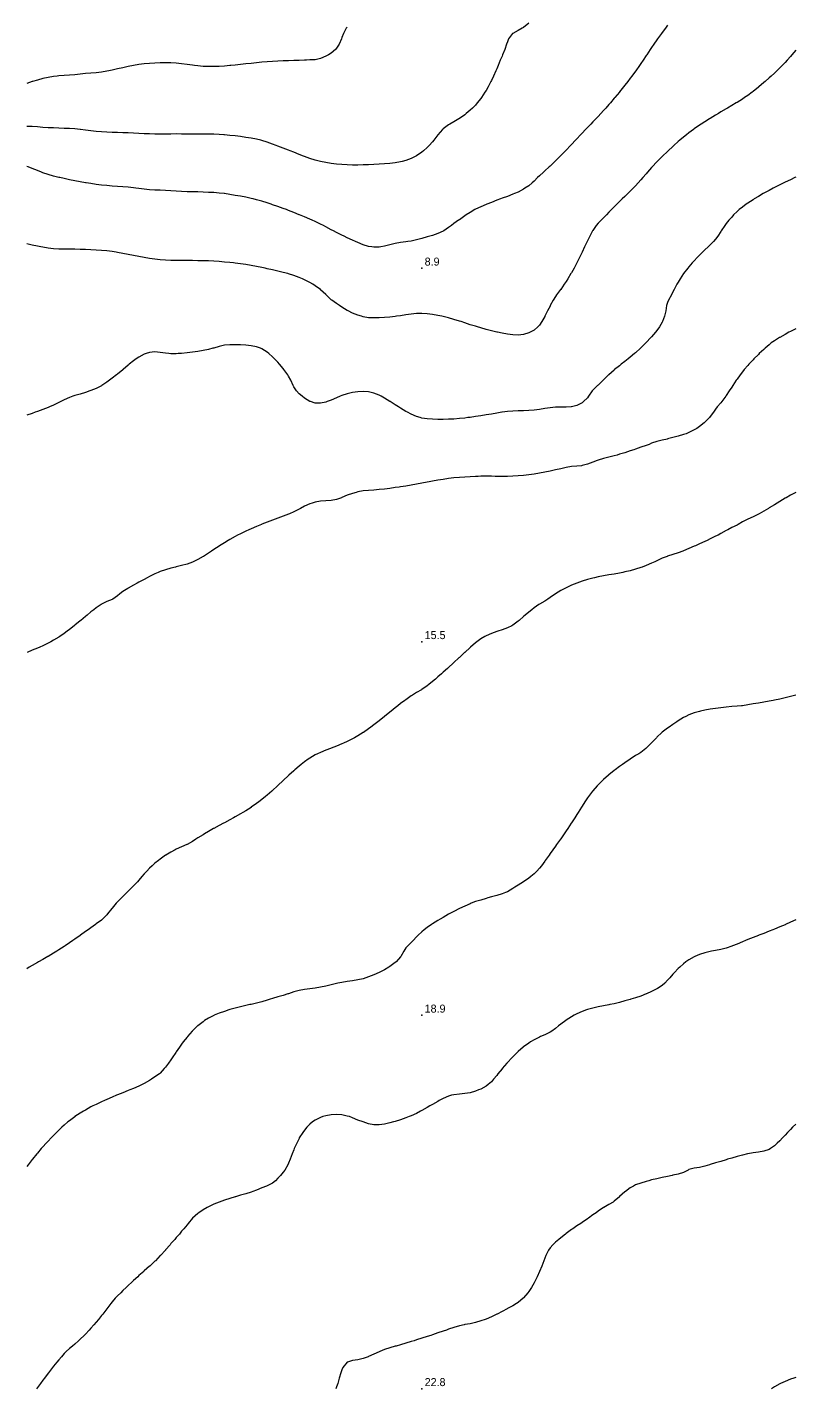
# Model space of a CAD drawing. Extents: x 0 to 630, y 0 to 432.
# Drawn here: x 486.1 to 630, y 0 to 255.2 of the extents above; entities that cross this region are included whole.
import ezdxf

# ---------------------------------------------------------------- set-up
doc = ezdxf.new("R2010")
doc.units = 0
for name, color, linetype in [('CONTOURS_MAJEURES', 7, 'CONTINUOUS'), ('CONTOURS_MINEURES', 8, 'CONTINUOUS'), ('POINTS_COTES', 3, 'CONTINUOUS')]:
    doc.layers.add(name, color=color, linetype=linetype)

msp = doc.modelspace()

# ---------------------------------------------------------------- linework, layer by layer
at = {"layer": 'CONTOURS_MAJEURES'}
for points in [[(630, 250.853, 0), (629.295, 250, 0), (629, 249.665, 0), (628.41, 249, 0), (628, 248.565, 0), (627.462, 248, 0), (627, 247.541, 0), (626.45, 247, 0), (626, 246.58, 0), (625.374, 246, 0), (625, 245.669, 0), (624.249, 245, 0), (624, 244.785, 0), (623.093, 244, 0), (623, 243.923, 0), (622, 243.125, 0), (621.837, 243, 0), (621, 242.394, 0), (620.429, 242, 0), (620, 241.72, 0), (619, 241.089, 0), (618.858, 241, 0), (618, 240.487, 0), (617.192, 240, 0), (617, 239.889, 0), (616, 239.294, 0), (615.521, 239, 0), (615, 238.694, 0), (614, 238.083, 0), (613.87, 238, 0), (613, 237.457, 0), (612.306, 237, 0), (612, 236.8, 0), (611, 236.108, 0), (610.852, 236, 0), (610, 235.375, 0), (609.522, 235, 0), (609, 234.586, 0), (608.308, 234, 0), (608, 233.734, 0), (607.199, 233, 0), (607, 232.814, 0), (606.128, 232, 0), (606, 231.881, 0), (605.066, 231, 0), (605, 230.935, 0), (604.063, 230, 0), (604, 229.933, 0), (603.124, 229, 0), (603, 228.859, 0), (602.237, 228, 0), (602, 227.72, 0), (601.369, 227, 0), (601, 226.569, 0), (600.479, 226, 0), (600, 225.467, 0), (599.541, 225, 0), (599, 224.44, 0), (598.544, 224, 0), (598, 223.463, 0), (597.515, 223, 0), (597, 222.493, 0), (596.498, 222, 0), (596, 221.502, 0), (595.506, 221, 0), (595, 220.484, 0), (594.54, 220, 0), (594, 219.454, 0), (593.571, 219, 0), (593, 218.421, 0), (592.636, 218, 0), (592, 217.069, 0), (591.959, 217, 0), (591.435, 216, 0), (591, 215.123, 0), (590.94, 215, 0), (590.46, 214, 0), (590, 213.045, 0), (589.979, 213, 0), (589.499, 212, 0), (589, 211.009, 0), (588.995, 211, 0), (588.473, 210, 0), (588, 209.171, 0), (587.904, 209, 0), (587.293, 208, 0), (587, 207.549, 0), (586.645, 207, 0), (586, 206.047, 0), (585.967, 206, 0), (585.219, 205, 0), (585, 204.702, 0), (584.551, 204, 0), (584.038, 203, 0), (584, 202.922, 0), (583.538, 202, 0), (583.026, 201, 0), (583, 200.948, 0), (582.453, 200, 0), (582, 199.306, 0), (581.725, 199, 0), (581, 198.412, 0), (580.259, 198, 0), (580, 197.872, 0), (579, 197.589, 0), (578, 197.487, 0), (577, 197.514, 0), (576, 197.629, 0), (575, 197.807, 0), (574.142, 198, 0), (574, 198.033, 0), (573, 198.289, 0), (572, 198.551, 0), (571, 198.83, 0), (570.405, 199, 0), (570, 199.121, 0), (569, 199.423, 0), (568, 199.77, 0), (567.334, 200, 0), (567, 200.108, 0), (566, 200.413, 0), (565, 200.693, 0), (564, 200.943, 0), (563.737, 201, 0), (563, 201.156, 0), (562, 201.327, 0), (561, 201.457, 0), (560, 201.534, 0), (559, 201.503, 0), (558, 201.393, 0), (557, 201.254, 0), (556, 201.107, 0), (555.244, 201, 0), (555, 200.967, 0), (554, 200.846, 0), (553, 200.753, 0), (552, 200.697, 0), (551, 200.692, 0), (550, 200.736, 0), (549, 200.902, 0), (548.648, 201, 0), (548, 201.187, 0), (547, 201.583, 0), (546.173, 202, 0), (546, 202.092, 0), (545, 202.711, 0), (544.578, 203, 0), (544, 203.381, 0), (543.128, 204, 0), (543, 204.104, 0), (542.08, 205, 0), (542, 205.079, 0), (541, 205.976, 0), (540.969, 206, 0), (540, 206.712, 0), (539.533, 207, 0), (539, 207.317, 0), (538, 207.831, 0), (537.623, 208, 0), (537, 208.266, 0), (536, 208.636, 0), (535, 208.961, 0), (534.863, 209, 0), (534, 209.229, 0), (533, 209.469, 0), (532, 209.694, 0), (531, 209.916, 0), (530.621, 210, 0), (530, 210.133, 0), (529, 210.345, 0), (528, 210.532, 0), (527, 210.698, 0), (526, 210.843, 0), (525, 210.969, 0), (524.715, 211, 0), (524, 211.078, 0), (523, 211.17, 0), (522, 211.246, 0), (521, 211.309, 0), (520, 211.364, 0), (519, 211.391, 0), (518, 211.418, 0), (517, 211.433, 0), (516, 211.432, 0), (515, 211.43, 0), (514, 211.437, 0), (513, 211.461, 0), (512, 211.509, 0), (511, 211.584, 0), (510, 211.68, 0), (509, 211.817, 0), (508, 211.996, 0), (507.981, 212, 0), (507, 212.189, 0), (506, 212.385, 0), (505, 212.581, 0), (504, 212.773, 0), (503, 212.957, 0), (502.746, 213, 0), (502, 213.125, 0), (501, 213.263, 0), (500, 213.359, 0), (499, 213.42, 0), (498, 213.464, 0), (497, 213.501, 0), (496, 213.534, 0), (495, 213.561, 0), (494, 213.575, 0), (493, 213.581, 0), (492, 213.594, 0), (491, 213.641, 0), (490, 213.756, 0), (489, 213.929, 0), (488.64, 214, 0), (488, 214.128, 0), (487, 214.352, 0), (486, 214.589, 0)], [(630, 87.882, 0), (629, 87.436, 0), (628.068, 87, 0), (628, 86.969, 0), (627, 86.545, 0), (626, 86.127, 0), (625.678, 86, 0), (625, 85.737, 0), (624, 85.348, 0), (623.108, 85, 0), (623, 84.959, 0), (622, 84.574, 0), (621, 84.179, 0), (620.566, 84, 0), (620, 83.771, 0), (619, 83.356, 0), (618.142, 83, 0), (618, 82.943, 0), (617, 82.574, 0), (616, 82.327, 0), (615, 82.145, 0), (614.253, 82, 0), (614, 81.948, 0), (613, 81.699, 0), (612, 81.379, 0), (611.087, 81, 0), (611, 80.961, 0), (610, 80.401, 0), (609.433, 80, 0), (609, 79.67, 0), (608.262, 79, 0), (608, 78.752, 0), (607.284, 78, 0), (607, 77.692, 0), (606.394, 77, 0), (606, 76.554, 0), (605.478, 76, 0), (605, 75.588, 0), (604.114, 75, 0), (604, 74.936, 0), (603, 74.432, 0), (602.029, 74, 0), (602, 73.988, 0), (601, 73.606, 0), (600, 73.271, 0), (599.091, 73, 0), (599, 72.974, 0), (598, 72.685, 0), (597, 72.388, 0), (596, 72.157, 0), (595.168, 72, 0), (595, 71.968, 0), (594, 71.776, 0), (593, 71.568, 0), (592, 71.331, 0), (591, 71.052, 0), (590.84, 71, 0), (590, 70.694, 0), (589, 70.242, 0), (588.514, 70, 0), (588, 69.697, 0), (587, 69.057, 0), (586.915, 69, 0), (586, 68.304, 0), (585.6, 68, 0), (585, 67.509, 0), (584.299, 67, 0), (584, 66.812, 0), (583, 66.338, 0), (582.229, 66, 0), (582, 65.895, 0), (581, 65.385, 0), (580.342, 65, 0), (580, 64.787, 0), (579, 64.062, 0), (578.926, 64, 0), (578, 63.191, 0), (577.799, 63, 0), (577, 62.204, 0), (576.805, 62, 0), (576, 61.124, 0), (575.889, 61, 0), (575.032, 60, 0), (575, 59.961, 0), (574.218, 59, 0), (574, 58.721, 0), (573.426, 58, 0), (573, 57.526, 0), (572.409, 57, 0), (572, 56.716, 0), (571, 56.17, 0), (570.607, 56, 0), (570, 55.762, 0), (569, 55.48, 0), (568, 55.307, 0), (567, 55.214, 0), (566, 55.11, 0), (565.504, 55, 0), (565, 54.858, 0), (564, 54.406, 0), (563.248, 54, 0), (563, 53.862, 0), (562, 53.288, 0), (561.505, 53, 0), (561, 52.711, 0), (560, 52.133, 0), (559.749, 52, 0), (559, 51.61, 0), (558, 51.157, 0), (557.61, 51, 0), (557, 50.752, 0), (556, 50.394, 0), (555, 50.084, 0), (554.655, 50, 0), (554, 49.811, 0), (553, 49.602, 0), (552, 49.483, 0), (551, 49.481, 0), (550, 49.651, 0), (549.019, 50, 0), (549, 50.005, 0), (548, 50.37, 0), (547, 50.785, 0), (546.442, 51, 0), (546, 51.118, 0), (545, 51.311, 0), (544, 51.394, 0), (543, 51.353, 0), (542, 51.18, 0), (541.42, 51, 0), (541, 50.847, 0), (540, 50.326, 0), (539.529, 50, 0), (539, 49.561, 0), (538.444, 49, 0), (538, 48.465, 0), (537.664, 48, 0), (537.035, 47, 0), (537, 46.934, 0), (536.539, 46, 0), (536.088, 45, 0), (536, 44.783, 0), (535.688, 44, 0), (535.293, 43, 0), (535, 42.299, 0), (534.871, 42, 0), (534.332, 41, 0), (534, 40.575, 0), (533.524, 40, 0), (533, 39.446, 0), (532.543, 39, 0), (532, 38.527, 0), (531, 38.034, 0), (530.918, 38, 0), (530, 37.669, 0), (529, 37.251, 0), (528.343, 37, 0), (528, 36.877, 0), (527, 36.555, 0), (526, 36.257, 0), (525.106, 36, 0), (525, 35.97, 0), (524, 35.668, 0), (523, 35.348, 0), (522, 35, 0), (521.999, 35, 0), (521, 34.599, 0), (520, 34.124, 0), (519.779, 34, 0), (519, 33.542, 0), (518.197, 33, 0), (518, 32.856, 0), (517.05, 32, 0), (517, 31.947, 0), (516.222, 31, 0), (516, 30.736, 0), (515.408, 30, 0), (515, 29.52, 0), (514.57, 29, 0), (514, 28.344, 0), (513.704, 28, 0), (513, 27.196, 0), (512.827, 27, 0), (512, 26.057, 0), (511.948, 26, 0), (511.044, 25, 0), (511, 24.951, 0), (510.074, 24, 0), (510, 23.924, 0), (509.021, 23, 0), (509, 22.981, 0), (508, 22.086, 0), (507.9, 22, 0), (507, 21.203, 0), (506.767, 21, 0), (506, 20.29, 0), (505.681, 20, 0), (505, 19.346, 0), (504.633, 19, 0), (504, 18.389, 0), (503.59, 18, 0), (503, 17.431, 0), (502.569, 17, 0), (502, 16.321, 0), (501.747, 16, 0), (501.008, 15, 0), (501, 14.989, 0), (500.228, 14, 0), (500, 13.703, 0), (499.418, 13, 0), (499, 12.491, 0), (498.579, 12, 0), (498, 11.331, 0), (497.704, 11, 0), (497, 10.252, 0), (496.756, 10, 0), (496, 9.278, 0), (495.701, 9, 0), (495, 8.39, 0), (494.543, 8, 0), (494, 7.547, 0), (493.397, 7, 0), (493, 6.596, 0), (492.467, 6, 0), (492, 5.447, 0), (491.632, 5, 0), (491, 4.21, 0), (490.833, 4, 0), (490.057, 3, 0), (490, 2.925, 0), (489.289, 2, 0), (489, 1.615, 0), (488.534, 1, 0), (488, 0.26, 0), (487.815, 0, 0)]]:
    msp.add_polyline3d(points, dxfattribs=at)
at = {"layer": 'CONTOURS_MINEURES'}
for points in [[(580, 255.93, 0), (579, 255.12, 0), (578.793, 255, 0), (578, 254.538, 0), (577, 254.025, 0), (576.968, 254, 0), (576.22, 253, 0), (576, 252.463, 0), (575.832, 252, 0), (575.49, 251, 0), (575.096, 250, 0), (575, 249.774, 0), (574.672, 249, 0), (574.257, 248, 0), (574, 247.393, 0), (573.832, 247, 0), (573.383, 246, 0), (573, 245.194, 0), (572.905, 245, 0), (572.38, 244, 0), (572, 243.335, 0), (571.797, 243, 0), (571.142, 242, 0), (571, 241.805, 0), (570.36, 241, 0), (570, 240.587, 0), (569.44, 240, 0), (569, 239.601, 0), (568.301, 239, 0), (568, 238.779, 0), (567, 238.076, 0), (566.888, 238, 0), (566, 237.456, 0), (565.246, 237, 0), (565, 236.85, 0), (564, 236.131, 0), (563.858, 236, 0), (563, 235.006, 0), (562.996, 235, 0), (562.242, 234, 0), (562, 233.699, 0), (561.367, 233, 0), (561, 232.622, 0), (560.291, 232, 0), (560, 231.761, 0), (559, 231.08, 0), (558.856, 231, 0), (558, 230.57, 0), (557, 230.192, 0), (556.303, 230, 0), (556, 229.925, 0), (555, 229.75, 0), (554, 229.633, 0), (553, 229.557, 0), (552, 229.505, 0), (551, 229.45, 0), (550, 229.398, 0), (549, 229.358, 0), (548, 229.338, 0), (547, 229.339, 0), (546, 229.367, 0), (545, 229.425, 0), (544, 229.515, 0), (543, 229.641, 0), (542, 229.803, 0), (541.03, 230, 0), (541, 230.006, 0), (540, 230.251, 0), (539, 230.554, 0), (538, 230.916, 0), (537.79, 231, 0), (537, 231.314, 0), (536, 231.73, 0), (535.349, 232, 0), (535, 232.144, 0), (534, 232.538, 0), (533, 232.896, 0), (532.706, 233, 0), (532, 233.265, 0), (531, 233.655, 0), (530, 233.966, 0), (529.853, 234, 0), (529, 234.201, 0), (528, 234.387, 0), (527, 234.538, 0), (526, 234.673, 0), (525, 234.798, 0), (524, 234.908, 0), (523, 234.992, 0), (522.878, 235, 0), (522, 235.056, 0), (521, 235.102, 0), (520, 235.137, 0), (519, 235.155, 0), (518, 235.158, 0), (517, 235.154, 0), (516, 235.153, 0), (515, 235.161, 0), (514, 235.167, 0), (513, 235.163, 0), (512, 235.154, 0), (511, 235.152, 0), (510, 235.162, 0), (509, 235.187, 0), (508, 235.225, 0), (507, 235.271, 0), (506, 235.315, 0), (505, 235.354, 0), (504, 235.387, 0), (503, 235.417, 0), (502, 235.452, 0), (501, 235.495, 0), (500, 235.549, 0), (499, 235.631, 0), (498, 235.749, 0), (497, 235.882, 0), (496.072, 236, 0), (496, 236.009, 0), (495, 236.112, 0), (494, 236.178, 0), (493, 236.222, 0), (492, 236.272, 0), (491, 236.321, 0), (490, 236.349, 0), (489, 236.395, 0), (488, 236.489, 0), (487, 236.585, 0), (486, 236.586, 0)], [(606, 255.537, 0), (605.605, 255, 0), (605, 254.202, 0), (604.851, 254, 0), (604.14, 253, 0), (604, 252.8, 0), (603.443, 252, 0), (603, 251.353, 0), (602.757, 251, 0), (602.092, 250, 0), (602, 249.863, 0), (601.419, 249, 0), (601, 248.393, 0), (600.727, 248, 0), (600.022, 247, 0), (600, 246.97, 0), (599.292, 246, 0), (599, 245.611, 0), (598.545, 245, 0), (598, 244.295, 0), (597.774, 244, 0), (597, 243.039, 0), (596.968, 243, 0), (596.129, 242, 0), (596, 241.849, 0), (595.282, 241, 0), (595, 240.679, 0), (594.412, 240, 0), (594, 239.55, 0), (593.505, 239, 0), (593, 238.469, 0), (592.562, 238, 0), (592, 237.424, 0), (591.598, 237, 0), (591, 236.388, 0), (590.635, 236, 0), (590, 235.345, 0), (589.683, 235, 0), (589, 234.278, 0), (588.748, 234, 0), (588, 233.199, 0), (587.817, 233, 0), (587, 232.139, 0), (586.868, 232, 0), (586, 231.111, 0), (585.89, 231, 0), (585, 230.114, 0), (584.882, 230, 0), (584, 229.152, 0), (583.836, 229, 0), (583, 228.23, 0), (582.737, 228, 0), (582, 227.326, 0), (581.656, 227, 0), (581, 226.326, 0), (580.614, 226, 0), (580, 225.471, 0), (579.287, 225, 0), (579, 224.806, 0), (578, 224.283, 0), (577.332, 224, 0), (577, 223.857, 0), (576, 223.471, 0), (575, 223.107, 0), (574.71, 223, 0), (574, 222.733, 0), (573, 222.343, 0), (572.152, 222, 0), (572, 221.937, 0), (571, 221.517, 0), (570, 221.05, 0), (569.916, 221, 0), (569, 220.467, 0), (568.295, 220, 0), (568, 219.809, 0), (567, 219.104, 0), (566.859, 219, 0), (566, 218.368, 0), (565.506, 218, 0), (565, 217.627, 0), (564.077, 217, 0), (564, 216.956, 0), (563, 216.509, 0), (562, 216.171, 0), (561.46, 216, 0), (561, 215.863, 0), (560, 215.57, 0), (559, 215.312, 0), (558, 215.107, 0), (557.324, 215, 0), (557, 214.948, 0), (556, 214.812, 0), (555, 214.656, 0), (554, 214.412, 0), (553, 214.127, 0), (552.308, 214, 0), (552, 213.945, 0), (551, 213.934, 0), (550.609, 214, 0), (550, 214.101, 0), (549, 214.411, 0), (548, 214.802, 0), (547.557, 215, 0), (547, 215.246, 0), (546, 215.719, 0), (545.436, 216, 0), (545, 216.212, 0), (544, 216.718, 0), (543.458, 217, 0), (543, 217.231, 0), (542, 217.756, 0), (541.549, 218, 0), (541, 218.286, 0), (540, 218.775, 0), (539.442, 219, 0), (539, 219.185, 0), (538, 219.614, 0), (537.098, 220, 0), (537, 220.041, 0), (536, 220.451, 0), (535, 220.849, 0), (534.605, 221, 0), (534, 221.221, 0), (533, 221.569, 0), (532, 221.909, 0), (531.74, 222, 0), (531, 222.268, 0), (530, 222.59, 0), (529, 222.849, 0), (528.359, 223, 0), (528, 223.084, 0), (527, 223.295, 0), (526, 223.488, 0), (525, 223.666, 0), (524, 223.84, 0), (523, 223.992, 0), (522.932, 224, 0), (522, 224.099, 0), (521, 224.177, 0), (520, 224.23, 0), (519, 224.267, 0), (518, 224.297, 0), (517, 224.321, 0), (516, 224.348, 0), (515, 224.395, 0), (514, 224.466, 0), (513, 224.529, 0), (512, 224.575, 0), (511, 224.615, 0), (510, 224.654, 0), (509, 224.713, 0), (508, 224.807, 0), (507, 224.924, 0), (506.413, 225, 0), (506, 225.052, 0), (505, 225.182, 0), (504, 225.283, 0), (503, 225.351, 0), (502, 225.411, 0), (501, 225.488, 0), (500, 225.587, 0), (499, 225.709, 0), (498, 225.855, 0), (497.135, 226, 0), (497, 226.022, 0), (496, 226.203, 0), (495, 226.394, 0), (494, 226.595, 0), (493, 226.81, 0), (492.179, 227, 0), (492, 227.04, 0), (491, 227.285, 0), (490, 227.563, 0), (489, 227.908, 0), (488.777, 228, 0), (488, 228.305, 0), (487, 228.712, 0), (486.28, 229, 0), (486, 229.103, 0)], [(546, 255.213, 0), (545.828, 255, 0), (545.276, 254, 0), (545, 253.264, 0), (544.905, 253, 0), (544.486, 252, 0), (544, 251.269, 0), (543.781, 251, 0), (543, 250.335, 0), (542.495, 250, 0), (542, 249.719, 0), (541, 249.31, 0), (540, 249.088, 0), (539, 249.039, 0), (538.35, 249, 0), (538, 248.982, 0), (537, 248.942, 0), (536, 248.912, 0), (535, 248.885, 0), (534, 248.856, 0), (533, 248.82, 0), (532, 248.774, 0), (531, 248.714, 0), (530, 248.624, 0), (529, 248.512, 0), (528, 248.402, 0), (527, 248.294, 0), (526, 248.182, 0), (525, 248.075, 0), (524.218, 248, 0), (524, 247.98, 0), (523, 247.903, 0), (522, 247.843, 0), (521, 247.804, 0), (520, 247.791, 0), (519, 247.831, 0), (518, 247.928, 0), (517.416, 248, 0), (517, 248.052, 0), (516, 248.181, 0), (515, 248.303, 0), (514, 248.41, 0), (513, 248.489, 0), (512, 248.526, 0), (511, 248.512, 0), (510, 248.462, 0), (509, 248.403, 0), (508, 248.316, 0), (507, 248.182, 0), (506, 248.004, 0), (505.983, 248, 0), (505, 247.799, 0), (504, 247.58, 0), (503, 247.354, 0), (502, 247.13, 0), (501.367, 247, 0), (501, 246.928, 0), (500, 246.768, 0), (499, 246.653, 0), (498, 246.565, 0), (497, 246.473, 0), (496, 246.372, 0), (495, 246.275, 0), (494, 246.194, 0), (493, 246.121, 0), (492, 246.037, 0), (491.691, 246, 0), (491, 245.921, 0), (490, 245.753, 0), (489, 245.535, 0), (488, 245.278, 0), (487.07, 245, 0), (487, 244.98, 0), (486, 244.649, 0)], [(630, 250.853, 0), (629.295, 250, 0), (629, 249.665, 0), (628.41, 249, 0), (628, 248.565, 0), (627.462, 248, 0), (627, 247.541, 0), (626.45, 247, 0), (626, 246.58, 0), (625.374, 246, 0), (625, 245.669, 0), (624.249, 245, 0), (624, 244.785, 0), (623.093, 244, 0), (623, 243.923, 0), (622, 243.125, 0), (621.837, 243, 0), (621, 242.394, 0), (620.429, 242, 0), (620, 241.72, 0), (619, 241.089, 0), (618.858, 241, 0), (618, 240.487, 0), (617.192, 240, 0), (617, 239.889, 0), (616, 239.294, 0), (615.521, 239, 0), (615, 238.694, 0), (614, 238.083, 0), (613.87, 238, 0), (613, 237.457, 0), (612.306, 237, 0), (612, 236.8, 0), (611, 236.108, 0), (610.852, 236, 0), (610, 235.375, 0), (609.522, 235, 0), (609, 234.586, 0), (608.308, 234, 0), (608, 233.734, 0), (607.199, 233, 0), (607, 232.814, 0), (606.128, 232, 0), (606, 231.881, 0), (605.066, 231, 0), (605, 230.935, 0), (604.063, 230, 0), (604, 229.933, 0), (603.124, 229, 0), (603, 228.859, 0), (602.237, 228, 0), (602, 227.72, 0), (601.369, 227, 0), (601, 226.569, 0), (600.479, 226, 0), (600, 225.467, 0), (599.541, 225, 0), (599, 224.44, 0), (598.544, 224, 0), (598, 223.463, 0), (597.515, 223, 0), (597, 222.493, 0), (596.498, 222, 0), (596, 221.502, 0), (595.506, 221, 0), (595, 220.484, 0), (594.54, 220, 0), (594, 219.454, 0), (593.571, 219, 0), (593, 218.421, 0), (592.636, 218, 0), (592, 217.069, 0), (591.959, 217, 0), (591.435, 216, 0), (591, 215.123, 0), (590.94, 215, 0), (590.46, 214, 0), (590, 213.045, 0), (589.979, 213, 0), (589.499, 212, 0), (589, 211.009, 0), (588.995, 211, 0), (588.473, 210, 0), (588, 209.171, 0), (587.904, 209, 0), (587.293, 208, 0), (587, 207.549, 0), (586.645, 207, 0), (586, 206.047, 0), (585.967, 206, 0), (585.219, 205, 0), (585, 204.702, 0), (584.551, 204, 0), (584.038, 203, 0), (584, 202.922, 0), (583.538, 202, 0), (583.026, 201, 0), (583, 200.948, 0), (582.453, 200, 0), (582, 199.306, 0), (581.725, 199, 0), (581, 198.412, 0), (580.259, 198, 0), (580, 197.872, 0), (579, 197.589, 0), (578, 197.487, 0), (577, 197.514, 0), (576, 197.629, 0), (575, 197.807, 0), (574.142, 198, 0), (574, 198.033, 0), (573, 198.289, 0), (572, 198.551, 0), (571, 198.83, 0), (570.405, 199, 0), (570, 199.121, 0), (569, 199.423, 0), (568, 199.77, 0), (567.334, 200, 0), (567, 200.108, 0), (566, 200.413, 0), (565, 200.693, 0), (564, 200.943, 0), (563.737, 201, 0), (563, 201.156, 0), (562, 201.327, 0), (561, 201.457, 0), (560, 201.534, 0), (559, 201.503, 0), (558, 201.393, 0), (557, 201.254, 0), (556, 201.107, 0), (555.244, 201, 0), (555, 200.967, 0), (554, 200.846, 0), (553, 200.753, 0), (552, 200.697, 0), (551, 200.692, 0), (550, 200.736, 0), (549, 200.902, 0), (548.648, 201, 0), (548, 201.187, 0), (547, 201.583, 0), (546.173, 202, 0), (546, 202.092, 0), (545, 202.711, 0), (544.578, 203, 0), (544, 203.381, 0), (543.128, 204, 0), (543, 204.104, 0), (542.08, 205, 0), (542, 205.079, 0), (541, 205.976, 0), (540.969, 206, 0), (540, 206.712, 0), (539.533, 207, 0), (539, 207.317, 0), (538, 207.831, 0), (537.623, 208, 0), (537, 208.266, 0), (536, 208.636, 0), (535, 208.961, 0), (534.863, 209, 0), (534, 209.229, 0), (533, 209.469, 0), (532, 209.694, 0), (531, 209.916, 0), (530.621, 210, 0), (530, 210.133, 0), (529, 210.345, 0), (528, 210.532, 0), (527, 210.698, 0), (526, 210.843, 0), (525, 210.969, 0), (524.715, 211, 0), (524, 211.078, 0), (523, 211.17, 0), (522, 211.246, 0), (521, 211.309, 0), (520, 211.364, 0), (519, 211.391, 0), (518, 211.418, 0), (517, 211.433, 0), (516, 211.432, 0), (515, 211.43, 0), (514, 211.437, 0), (513, 211.461, 0), (512, 211.509, 0), (511, 211.584, 0), (510, 211.68, 0), (509, 211.817, 0), (508, 211.996, 0), (507.981, 212, 0), (507, 212.189, 0), (506, 212.385, 0), (505, 212.581, 0), (504, 212.773, 0), (503, 212.957, 0), (502.746, 213, 0), (502, 213.125, 0), (501, 213.263, 0), (500, 213.359, 0), (499, 213.42, 0), (498, 213.464, 0), (497, 213.501, 0), (496, 213.534, 0), (495, 213.561, 0), (494, 213.575, 0), (493, 213.581, 0), (492, 213.594, 0), (491, 213.641, 0), (490, 213.756, 0), (489, 213.929, 0), (488.64, 214, 0), (488, 214.128, 0), (487, 214.352, 0), (486, 214.589, 0)], [(630, 227.098, 0), (629.806, 227, 0), (629, 226.585, 0), (628, 226.106, 0), (627.779, 226, 0), (627, 225.621, 0), (626, 225.123, 0), (625.762, 225, 0), (625, 224.597, 0), (624, 224.051, 0), (623.91, 224, 0), (623, 223.465, 0), (622.239, 223, 0), (622, 222.848, 0), (621, 222.184, 0), (620.738, 222, 0), (620, 221.455, 0), (619.41, 221, 0), (619, 220.648, 0), (618.364, 220, 0), (618, 219.607, 0), (617.493, 219, 0), (617, 218.363, 0), (616.737, 218, 0), (616.062, 217, 0), (616, 216.903, 0), (615.407, 216, 0), (615, 215.467, 0), (614.592, 215, 0), (614, 214.409, 0), (613.575, 214, 0), (613, 213.456, 0), (612.532, 213, 0), (612, 212.471, 0), (611.546, 212, 0), (611, 211.419, 0), (610.623, 211, 0), (610, 210.282, 0), (609.765, 210, 0), (609.005, 209, 0), (609, 208.993, 0), (608.349, 208, 0), (608, 207.42, 0), (607.76, 207, 0), (607.222, 206, 0), (607, 205.569, 0), (606.711, 205, 0), (606.177, 204, 0), (606, 203.584, 0), (605.809, 203, 0), (605.652, 202, 0), (605.443, 201, 0), (605.059, 200, 0), (605, 199.897, 0), (604.469, 199, 0), (604, 198.364, 0), (603.718, 198, 0), (603, 197.158, 0), (602.856, 197, 0), (602, 196.072, 0), (601.929, 196, 0), (601, 195.066, 0), (600.927, 195, 0), (600, 194.158, 0), (599.811, 194, 0), (599, 193.327, 0), (598.589, 193, 0), (598, 192.531, 0), (597.317, 192, 0), (597, 191.744, 0), (596.085, 191, 0), (596, 190.925, 0), (595, 190.034, 0), (594.962, 190, 0), (594, 189.073, 0), (593.925, 189, 0), (593, 188.097, 0), (592.896, 188, 0), (592, 187.14, 0), (591.888, 187, 0), (591.206, 186, 0), (591, 185.721, 0), (590.265, 185, 0), (590, 184.775, 0), (589, 184.254, 0), (588, 184.004, 0), (587.927, 184, 0), (587, 183.955, 0), (586, 183.987, 0), (585, 183.975, 0), (584, 183.855, 0), (583, 183.693, 0), (582, 183.546, 0), (581, 183.433, 0), (580, 183.352, 0), (579, 183.296, 0), (578, 183.255, 0), (577, 183.211, 0), (576, 183.136, 0), (575, 183.007, 0), (574.956, 183, 0), (574, 182.847, 0), (573, 182.677, 0), (572, 182.504, 0), (571, 182.338, 0), (570, 182.188, 0), (569, 182.054, 0), (568.561, 182, 0), (568, 181.934, 0), (567, 181.832, 0), (566, 181.748, 0), (565, 181.689, 0), (564, 181.659, 0), (563, 181.663, 0), (562, 181.702, 0), (561, 181.773, 0), (560, 181.904, 0), (559.67, 182, 0), (559, 182.209, 0), (558, 182.661, 0), (557.323, 183, 0), (557, 183.18, 0), (556, 183.762, 0), (555.599, 184, 0), (555, 184.384, 0), (554.031, 185, 0), (554, 185.021, 0), (553, 185.64, 0), (552.348, 186, 0), (552, 186.189, 0), (551, 186.615, 0), (550, 186.846, 0), (549, 186.893, 0), (548, 186.839, 0), (547, 186.728, 0), (546, 186.48, 0), (545, 186.14, 0), (544.67, 186, 0), (544, 185.709, 0), (543, 185.285, 0), (542.247, 185, 0), (542, 184.904, 0), (541, 184.686, 0), (540, 184.725, 0), (539.147, 185, 0), (539, 185.052, 0), (538, 185.664, 0), (537.583, 186, 0), (537, 186.485, 0), (536.476, 187, 0), (536, 187.789, 0), (535.904, 188, 0), (535.451, 189, 0), (535, 189.768, 0), (534.861, 190, 0), (534.145, 191, 0), (534, 191.183, 0), (533.322, 192, 0), (533, 192.371, 0), (532.405, 193, 0), (532, 193.425, 0), (531.345, 194, 0), (531, 194.298, 0), (530, 194.907, 0), (529.746, 195, 0), (529, 195.263, 0), (528, 195.47, 0), (527, 195.578, 0), (526, 195.638, 0), (525, 195.672, 0), (524, 195.67, 0), (523, 195.572, 0), (522, 195.333, 0), (521, 195.042, 0), (520.827, 195, 0), (520, 194.777, 0), (519, 194.57, 0), (518, 194.397, 0), (517, 194.256, 0), (516, 194.142, 0), (515, 194.05, 0), (514.369, 194, 0), (514, 193.967, 0), (513, 193.954, 0), (512.622, 194, 0), (512, 194.082, 0), (511, 194.244, 0), (510, 194.317, 0), (509, 194.207, 0), (508.326, 194, 0), (508, 193.878, 0), (507, 193.339, 0), (506.45, 193, 0), (506, 192.664, 0), (505.16, 192, 0), (505, 191.864, 0), (504.021, 191, 0), (504, 190.983, 0), (503, 190.151, 0), (502.821, 190, 0), (502, 189.374, 0), (501.508, 189, 0), (501, 188.634, 0), (500.02, 188, 0), (500, 187.989, 0), (499, 187.489, 0), (498, 187.064, 0), (497.829, 187, 0), (497, 186.718, 0), (496, 186.419, 0), (495, 186.125, 0), (494.628, 186, 0), (494, 185.778, 0), (493, 185.326, 0), (492.368, 185, 0), (492, 184.813, 0), (491, 184.332, 0), (490.249, 184, 0), (490, 183.895, 0), (489, 183.509, 0), (488, 183.147, 0), (487.587, 183, 0), (487, 182.799, 0), (486, 182.45, 0)], [(630, 198.679, 0), (629, 198.158, 0), (628.707, 198, 0), (628, 197.61, 0), (627, 197.034, 0), (626.943, 197, 0), (626, 196.406, 0), (625.414, 196, 0), (625, 195.671, 0), (624.25, 195, 0), (624, 194.765, 0), (623.169, 194, 0), (623, 193.839, 0), (622.137, 193, 0), (622, 192.859, 0), (621.191, 192, 0), (621, 191.784, 0), (620.334, 191, 0), (620, 190.578, 0), (619.567, 190, 0), (619, 189.201, 0), (618.863, 189, 0), (618.203, 188, 0), (618, 187.692, 0), (617.557, 187, 0), (617, 186.164, 0), (616.892, 186, 0), (616.163, 185, 0), (616, 184.809, 0), (615.305, 184, 0), (615, 183.608, 0), (614.588, 183, 0), (614, 182.218, 0), (613.829, 182, 0), (613, 181.151, 0), (612.84, 181, 0), (612, 180.348, 0), (611.495, 180, 0), (611, 179.712, 0), (610, 179.218, 0), (609.465, 179, 0), (609, 178.836, 0), (608, 178.524, 0), (607, 178.253, 0), (606, 178.01, 0), (605.957, 178, 0), (605, 177.791, 0), (604, 177.551, 0), (603, 177.205, 0), (602.521, 177, 0), (602, 176.788, 0), (601, 176.457, 0), (600, 176.11, 0), (599.688, 176, 0), (599, 175.763, 0), (598, 175.436, 0), (597, 175.13, 0), (596.527, 175, 0), (596, 174.856, 0), (595, 174.619, 0), (594, 174.361, 0), (593, 174.062, 0), (592.839, 174, 0), (592, 173.669, 0), (591, 173.291, 0), (590, 173.017, 0), (589.865, 173, 0), (589, 172.882, 0), (588, 172.846, 0), (587, 172.671, 0), (586, 172.425, 0), (585, 172.203, 0), (584.025, 172, 0), (584, 171.994, 0), (583, 171.781, 0), (582, 171.589, 0), (581, 171.422, 0), (580, 171.285, 0), (579, 171.171, 0), (578, 171.083, 0), (577, 171.029, 0), (576, 171.002, 0), (575.768, 171, 0), (575, 170.993, 0), (574, 170.997, 0), (573.709, 171, 0), (573, 171.006, 0), (572, 171.014, 0), (571, 171.019, 0), (570.522, 171, 0), (570, 170.978, 0), (569, 170.935, 0), (568, 170.869, 0), (567, 170.801, 0), (566, 170.704, 0), (565, 170.581, 0), (564, 170.438, 0), (563, 170.279, 0), (562, 170.111, 0), (561.354, 170, 0), (561, 169.927, 0), (560, 169.732, 0), (559, 169.533, 0), (558, 169.344, 0), (557, 169.181, 0), (556, 169.034, 0), (555.743, 169, 0), (555, 168.883, 0), (554, 168.744, 0), (553, 168.625, 0), (552, 168.524, 0), (551, 168.439, 0), (550, 168.37, 0), (549, 168.264, 0), (548, 168.083, 0), (547.651, 168, 0), (547, 167.811, 0), (546, 167.452, 0), (545, 167.037, 0), (544.902, 167, 0), (544, 166.68, 0), (543, 166.505, 0), (542, 166.435, 0), (541, 166.357, 0), (540, 166.178, 0), (539.433, 166, 0), (539, 165.858, 0), (538, 165.4, 0), (537.254, 165, 0), (537, 164.861, 0), (536, 164.349, 0), (535.199, 164, 0), (535, 163.919, 0), (534, 163.549, 0), (533, 163.187, 0), (532.495, 163, 0), (532, 162.806, 0), (531, 162.41, 0), (530, 162.017, 0), (529.957, 162, 0), (529, 161.6, 0), (528, 161.177, 0), (527.578, 161, 0), (527, 160.725, 0), (526, 160.245, 0), (525.487, 160, 0), (525, 159.726, 0), (524, 159.161, 0), (523.713, 159, 0), (523, 158.538, 0), (522.114, 158, 0), (522, 157.927, 0), (521, 157.269, 0), (520.589, 157, 0), (520, 156.589, 0), (519.059, 156, 0), (519, 155.963, 0), (518, 155.413, 0), (517.155, 155, 0), (517, 154.931, 0), (516, 154.56, 0), (515, 154.286, 0), (514, 154.042, 0), (513.828, 154, 0), (513, 153.791, 0), (512, 153.508, 0), (511, 153.17, 0), (510.583, 153, 0), (510, 152.751, 0), (509, 152.246, 0), (508.553, 152, 0), (508, 151.691, 0), (507, 151.161, 0), (506.689, 151, 0), (506, 150.616, 0), (505, 150.056, 0), (504.901, 150, 0), (504, 149.393, 0), (503.428, 149, 0), (503, 148.624, 0), (502.131, 148, 0), (502, 147.93, 0), (501, 147.545, 0), (500, 147.048, 0), (499.928, 147, 0), (499, 146.365, 0), (498.525, 146, 0), (498, 145.586, 0), (497.318, 145, 0), (497, 144.726, 0), (496.117, 144, 0), (496, 143.907, 0), (495, 143.116, 0), (494.856, 143, 0), (494, 142.314, 0), (493.586, 142, 0), (493, 141.568, 0), (492.171, 141, 0), (492, 140.886, 0), (491, 140.272, 0), (490.509, 140, 0), (490, 139.728, 0), (489, 139.252, 0), (488.427, 139, 0), (488, 138.819, 0), (487, 138.405, 0), (486.036, 138, 0)], [(630, 167.996, 0), (629, 167.458, 0), (628.183, 167, 0), (628, 166.894, 0), (627, 166.294, 0), (626.515, 166, 0), (626, 165.681, 0), (625, 165.07, 0), (624.879, 165, 0), (624, 164.482, 0), (623.146, 164, 0), (623, 163.917, 0), (622, 163.435, 0), (621.037, 163, 0), (621, 162.984, 0), (620, 162.461, 0), (619.229, 162, 0), (619, 161.877, 0), (618, 161.405, 0), (617.261, 161, 0), (617, 160.859, 0), (616, 160.309, 0), (615.442, 160, 0), (615, 159.786, 0), (614, 159.296, 0), (613.398, 159, 0), (613, 158.819, 0), (612, 158.362, 0), (611.205, 158, 0), (611, 157.909, 0), (610, 157.475, 0), (609, 157.064, 0), (608.831, 157, 0), (608, 156.694, 0), (607, 156.354, 0), (606, 156.025, 0), (605.928, 156, 0), (605, 155.641, 0), (604, 155.169, 0), (603.64, 155, 0), (603, 154.703, 0), (602, 154.281, 0), (601.252, 154, 0), (601, 153.906, 0), (600, 153.582, 0), (599, 153.309, 0), (598, 153.078, 0), (597.616, 153, 0), (597, 152.876, 0), (596, 152.694, 0), (595, 152.52, 0), (594, 152.343, 0), (593, 152.151, 0), (592.318, 152, 0), (592, 151.93, 0), (591, 151.657, 0), (590, 151.339, 0), (589.011, 151, 0), (589, 150.996, 0), (588, 150.592, 0), (587, 150.134, 0), (586.733, 150, 0), (586, 149.584, 0), (585.028, 149, 0), (585, 148.981, 0), (584, 148.28, 0), (583.595, 148, 0), (583, 147.617, 0), (582, 147.055, 0), (581.913, 147, 0), (581, 146.336, 0), (580.559, 146, 0), (580, 145.543, 0), (579.345, 145, 0), (579, 144.705, 0), (578.183, 144, 0), (578, 143.845, 0), (577, 143.098, 0), (576.824, 143, 0), (576, 142.613, 0), (575, 142.256, 0), (574.231, 142, 0), (574, 141.917, 0), (573, 141.535, 0), (572, 141.099, 0), (571.804, 141, 0), (571, 140.534, 0), (570.254, 140, 0), (570, 139.787, 0), (569.098, 139, 0), (569, 138.91, 0), (568, 138.006, 0), (567.993, 138, 0), (567, 137.073, 0), (566.921, 137, 0), (566, 136.134, 0), (565.854, 136, 0), (565, 135.2, 0), (564.779, 135, 0), (564, 134.284, 0), (563.678, 134, 0), (563, 133.398, 0), (562.53, 133, 0), (562, 132.552, 0), (561.306, 132, 0), (561, 131.758, 0), (560, 131.062, 0), (559.887, 131, 0), (559, 130.463, 0), (558.233, 130, 0), (558, 129.841, 0), (557, 129.14, 0), (556.806, 129, 0), (556, 128.4, 0), (555.482, 128, 0), (555, 127.624, 0), (554.225, 127, 0), (554, 126.82, 0), (553, 126.002, 0), (552.998, 126, 0), (552, 125.199, 0), (551.752, 125, 0), (551, 124.415, 0), (550.453, 124, 0), (550, 123.668, 0), (549.034, 123, 0), (549, 122.977, 0), (548, 122.364, 0), (547.364, 122, 0), (547, 121.804, 0), (546, 121.313, 0), (545.325, 121, 0), (545, 120.865, 0), (544, 120.461, 0), (543, 120.054, 0), (542.873, 120, 0), (542, 119.676, 0), (541, 119.257, 0), (540.439, 119, 0), (540, 118.814, 0), (539, 118.208, 0), (538.707, 118, 0), (538, 117.478, 0), (537.396, 117, 0), (537, 116.678, 0), (536.21, 116, 0), (536, 115.817, 0), (535.098, 115, 0), (535, 114.911, 0), (534.024, 114, 0), (534, 113.978, 0), (533, 113.044, 0), (532.954, 113, 0), (532, 112.128, 0), (531.859, 112, 0), (531, 111.248, 0), (530.709, 111, 0), (530, 110.421, 0), (529.454, 110, 0), (529, 109.663, 0), (528.045, 109, 0), (528, 108.97, 0), (527, 108.335, 0), (526.442, 108, 0), (526, 107.737, 0), (525, 107.171, 0), (524.685, 107, 0), (524, 106.626, 0), (523, 106.094, 0), (522.82, 106, 0), (522, 105.563, 0), (521, 105.019, 0), (520.966, 105, 0), (520, 104.438, 0), (519.263, 104, 0), (519, 103.837, 0), (518, 103.23, 0), (517.654, 103, 0), (517, 102.555, 0), (516, 102.018, 0), (515.96, 102, 0), (515, 101.567, 0), (514, 101.1, 0), (513.802, 101, 0), (513, 100.572, 0), (512.032, 100, 0), (512, 99.98, 0), (511, 99.276, 0), (510.653, 99, 0), (510, 98.478, 0), (509.473, 98, 0), (509, 97.568, 0), (508.454, 97, 0), (508, 96.513, 0), (507.56, 96, 0), (507, 95.321, 0), (506.728, 95, 0), (506, 94.227, 0), (505.752, 94, 0), (505, 93.285, 0), (504.705, 93, 0), (504, 92.277, 0), (503.715, 92, 0), (503, 91.232, 0), (502.764, 91, 0), (502, 90.08, 0), (501.925, 90, 0), (501.142, 89, 0), (501, 88.818, 0), (500.168, 88, 0), (500, 87.85, 0), (499, 87.111, 0), (498.857, 87, 0), (498, 86.394, 0), (497.474, 86, 0), (497, 85.679, 0), (496.051, 85, 0), (496, 84.967, 0), (495, 84.262, 0), (494.643, 84, 0), (494, 83.572, 0), (493.162, 83, 0), (493, 82.899, 0), (492, 82.253, 0), (491.618, 82, 0), (491, 81.626, 0), (490, 81.021, 0), (489.966, 81, 0), (489, 80.462, 0), (488.201, 80, 0), (488, 79.89, 0), (487, 79.317, 0), (486.471, 79, 0), (486, 78.727, 0)], [(630, 129.998, 0), (629, 129.726, 0), (628, 129.478, 0), (627, 129.25, 0), (626, 129.04, 0), (625.799, 129, 0), (625, 128.847, 0), (624, 128.666, 0), (623, 128.498, 0), (622, 128.345, 0), (621, 128.189, 0), (620, 128.015, 0), (619.839, 128, 0), (619, 127.921, 0), (618, 127.852, 0), (617, 127.739, 0), (616, 127.622, 0), (615, 127.497, 0), (614, 127.353, 0), (613, 127.177, 0), (612.191, 127, 0), (612, 126.958, 0), (611, 126.668, 0), (610, 126.291, 0), (609.408, 126, 0), (609, 125.793, 0), (608, 125.171, 0), (607.756, 125, 0), (607, 124.464, 0), (606.273, 124, 0), (606, 123.827, 0), (605, 123.08, 0), (604.912, 123, 0), (604, 122.107, 0), (603.893, 122, 0), (603, 121.08, 0), (602.918, 121, 0), (602, 120.081, 0), (601.907, 120, 0), (601, 119.228, 0), (600.633, 119, 0), (600, 118.665, 0), (599, 118.024, 0), (598.964, 118, 0), (598, 117.335, 0), (597.531, 117, 0), (597, 116.613, 0), (596.194, 116, 0), (596, 115.848, 0), (595, 115.033, 0), (594.96, 115, 0), (594, 114.16, 0), (593.828, 114, 0), (593, 113.179, 0), (592.832, 113, 0), (592, 112.047, 0), (591.962, 112, 0), (591.18, 111, 0), (591, 110.739, 0), (590.504, 110, 0), (590, 109.173, 0), (589.895, 109, 0), (589.267, 108, 0), (589, 107.599, 0), (588.622, 107, 0), (588, 106.047, 0), (587.97, 106, 0), (587.31, 105, 0), (587, 104.544, 0), (586.632, 104, 0), (586, 103.094, 0), (585.935, 103, 0), (585.221, 102, 0), (585, 101.69, 0), (584.502, 101, 0), (584, 100.289, 0), (583.792, 100, 0), (583.1, 99, 0), (583, 98.851, 0), (582.384, 98, 0), (582, 97.541, 0), (581.492, 97, 0), (581, 96.524, 0), (580.379, 96, 0), (580, 95.703, 0), (579.003, 95, 0), (579, 94.998, 0), (578, 94.355, 0), (577.416, 94, 0), (577, 93.739, 0), (576, 93.141, 0), (575.676, 93, 0), (575, 92.751, 0), (574, 92.452, 0), (573, 92.175, 0), (572.359, 92, 0), (572, 91.895, 0), (571, 91.6, 0), (570, 91.294, 0), (569.207, 91, 0), (569, 90.911, 0), (568, 90.45, 0), (567.008, 90, 0), (567, 89.996, 0), (566, 89.469, 0), (565.119, 89, 0), (565, 88.93, 0), (564, 88.347, 0), (563.402, 88, 0), (563, 87.747, 0), (562, 87.124, 0), (561.806, 87, 0), (561, 86.437, 0), (560.429, 86, 0), (560, 85.646, 0), (559.295, 85, 0), (559, 84.715, 0), (558.323, 84, 0), (558, 83.657, 0), (557.34, 83, 0), (557, 82.645, 0), (556.575, 82, 0), (556.049, 81, 0), (556, 80.944, 0), (555.158, 80, 0), (555, 79.878, 0), (554, 79.137, 0), (553.802, 79, 0), (553, 78.539, 0), (552, 78.016, 0), (551.965, 78, 0), (551, 77.582, 0), (550, 77.175, 0), (549.479, 77, 0), (549, 76.85, 0), (548, 76.627, 0), (547, 76.463, 0), (546, 76.323, 0), (545, 76.162, 0), (544.244, 76, 0), (544, 75.95, 0), (543, 75.714, 0), (542, 75.476, 0), (541, 75.259, 0), (540, 75.075, 0), (539.51, 75, 0), (539, 74.924, 0), (538, 74.798, 0), (537, 74.667, 0), (536, 74.421, 0), (535, 74.046, 0), (534.869, 74, 0), (534, 73.727, 0), (533, 73.431, 0), (532, 73.127, 0), (531.579, 73, 0), (531, 72.822, 0), (530, 72.532, 0), (529, 72.275, 0), (528, 72.046, 0), (527.79, 72, 0), (527, 71.819, 0), (526, 71.581, 0), (525, 71.33, 0), (524, 71.059, 0), (523.802, 71, 0), (523, 70.733, 0), (522, 70.364, 0), (521.107, 70, 0), (521, 69.951, 0), (520, 69.431, 0), (519.293, 69, 0), (519, 68.799, 0), (518, 68.016, 0), (517.981, 68, 0), (517, 67.061, 0), (516.94, 67, 0), (516.064, 66, 0), (516, 65.919, 0), (515.288, 65, 0), (515, 64.593, 0), (514.576, 64, 0), (514, 63.14, 0), (513.903, 63, 0), (513.235, 62, 0), (513, 61.646, 0), (512.539, 61, 0), (512, 60.296, 0), (511.751, 60, 0), (511, 59.161, 0), (510.818, 59, 0), (510, 58.433, 0), (509.375, 58, 0), (509, 57.768, 0), (508, 57.195, 0), (507.61, 57, 0), (507, 56.712, 0), (506, 56.283, 0), (505.292, 56, 0), (505, 55.887, 0), (504, 55.485, 0), (503, 55.077, 0), (502.82, 55, 0), (502, 54.648, 0), (501, 54.21, 0), (500.532, 54, 0), (500, 53.755, 0), (499, 53.295, 0), (498.354, 53, 0), (498, 52.823, 0), (497, 52.236, 0), (496.605, 52, 0), (496, 51.63, 0), (495.019, 51, 0), (495, 50.987, 0), (494, 50.235, 0), (493.702, 50, 0), (493, 49.389, 0), (492.57, 49, 0), (492, 48.45, 0), (491.543, 48, 0), (491, 47.444, 0), (490.559, 47, 0), (490, 46.423, 0), (489.601, 46, 0), (489, 45.348, 0), (488.698, 45, 0), (488, 44.178, 0), (487.854, 44, 0), (487.048, 43, 0), (487, 42.939, 0), (486.268, 42, 0), (486, 41.647, 0)], [(630, 87.882, 0), (629, 87.436, 0), (628.068, 87, 0), (628, 86.969, 0), (627, 86.545, 0), (626, 86.127, 0), (625.678, 86, 0), (625, 85.737, 0), (624, 85.348, 0), (623.108, 85, 0), (623, 84.959, 0), (622, 84.574, 0), (621, 84.179, 0), (620.566, 84, 0), (620, 83.771, 0), (619, 83.356, 0), (618.142, 83, 0), (618, 82.943, 0), (617, 82.574, 0), (616, 82.327, 0), (615, 82.145, 0), (614.253, 82, 0), (614, 81.948, 0), (613, 81.699, 0), (612, 81.379, 0), (611.087, 81, 0), (611, 80.961, 0), (610, 80.401, 0), (609.433, 80, 0), (609, 79.67, 0), (608.262, 79, 0), (608, 78.752, 0), (607.284, 78, 0), (607, 77.692, 0), (606.394, 77, 0), (606, 76.554, 0), (605.478, 76, 0), (605, 75.588, 0), (604.114, 75, 0), (604, 74.936, 0), (603, 74.432, 0), (602.029, 74, 0), (602, 73.988, 0), (601, 73.606, 0), (600, 73.271, 0), (599.091, 73, 0), (599, 72.974, 0), (598, 72.685, 0), (597, 72.388, 0), (596, 72.157, 0), (595.168, 72, 0), (595, 71.968, 0), (594, 71.776, 0), (593, 71.568, 0), (592, 71.331, 0), (591, 71.052, 0), (590.84, 71, 0), (590, 70.694, 0), (589, 70.242, 0), (588.514, 70, 0), (588, 69.697, 0), (587, 69.057, 0), (586.915, 69, 0), (586, 68.304, 0), (585.6, 68, 0), (585, 67.509, 0), (584.299, 67, 0), (584, 66.812, 0), (583, 66.338, 0), (582.229, 66, 0), (582, 65.895, 0), (581, 65.385, 0), (580.342, 65, 0), (580, 64.787, 0), (579, 64.062, 0), (578.926, 64, 0), (578, 63.191, 0), (577.799, 63, 0), (577, 62.204, 0), (576.805, 62, 0), (576, 61.124, 0), (575.889, 61, 0), (575.032, 60, 0), (575, 59.961, 0), (574.218, 59, 0), (574, 58.721, 0), (573.426, 58, 0), (573, 57.526, 0), (572.409, 57, 0), (572, 56.716, 0), (571, 56.17, 0), (570.607, 56, 0), (570, 55.762, 0), (569, 55.48, 0), (568, 55.307, 0), (567, 55.214, 0), (566, 55.11, 0), (565.504, 55, 0), (565, 54.858, 0), (564, 54.406, 0), (563.248, 54, 0), (563, 53.862, 0), (562, 53.288, 0), (561.505, 53, 0), (561, 52.711, 0), (560, 52.133, 0), (559.749, 52, 0), (559, 51.61, 0), (558, 51.157, 0), (557.61, 51, 0), (557, 50.752, 0), (556, 50.394, 0), (555, 50.084, 0), (554.655, 50, 0), (554, 49.811, 0), (553, 49.602, 0), (552, 49.483, 0), (551, 49.481, 0), (550, 49.651, 0), (549.019, 50, 0), (549, 50.005, 0), (548, 50.37, 0), (547, 50.785, 0), (546.442, 51, 0), (546, 51.118, 0), (545, 51.311, 0), (544, 51.394, 0), (543, 51.353, 0), (542, 51.18, 0), (541.42, 51, 0), (541, 50.847, 0), (540, 50.326, 0), (539.529, 50, 0), (539, 49.561, 0), (538.444, 49, 0), (538, 48.465, 0), (537.664, 48, 0), (537.035, 47, 0), (537, 46.934, 0), (536.539, 46, 0), (536.088, 45, 0), (536, 44.783, 0), (535.688, 44, 0), (535.293, 43, 0), (535, 42.299, 0), (534.871, 42, 0), (534.332, 41, 0), (534, 40.575, 0), (533.524, 40, 0), (533, 39.446, 0), (532.543, 39, 0), (532, 38.527, 0), (531, 38.034, 0), (530.918, 38, 0), (530, 37.669, 0), (529, 37.251, 0), (528.343, 37, 0), (528, 36.877, 0), (527, 36.555, 0), (526, 36.257, 0), (525.106, 36, 0), (525, 35.97, 0), (524, 35.668, 0), (523, 35.348, 0), (522, 35, 0), (521.999, 35, 0), (521, 34.599, 0), (520, 34.124, 0), (519.779, 34, 0), (519, 33.542, 0), (518.197, 33, 0), (518, 32.856, 0), (517.05, 32, 0), (517, 31.947, 0), (516.222, 31, 0), (516, 30.736, 0), (515.408, 30, 0), (515, 29.52, 0), (514.57, 29, 0), (514, 28.344, 0), (513.704, 28, 0), (513, 27.196, 0), (512.827, 27, 0), (512, 26.057, 0), (511.948, 26, 0), (511.044, 25, 0), (511, 24.951, 0), (510.074, 24, 0), (510, 23.924, 0), (509.021, 23, 0), (509, 22.981, 0), (508, 22.086, 0), (507.9, 22, 0), (507, 21.203, 0), (506.767, 21, 0), (506, 20.29, 0), (505.681, 20, 0), (505, 19.346, 0), (504.633, 19, 0), (504, 18.389, 0), (503.59, 18, 0), (503, 17.431, 0), (502.569, 17, 0), (502, 16.321, 0), (501.747, 16, 0), (501.008, 15, 0), (501, 14.989, 0), (500.228, 14, 0), (500, 13.703, 0), (499.418, 13, 0), (499, 12.491, 0), (498.579, 12, 0), (498, 11.331, 0), (497.704, 11, 0), (497, 10.252, 0), (496.756, 10, 0), (496, 9.278, 0), (495.701, 9, 0), (495, 8.39, 0), (494.543, 8, 0), (494, 7.547, 0), (493.397, 7, 0), (493, 6.596, 0), (492.467, 6, 0), (492, 5.447, 0), (491.632, 5, 0), (491, 4.21, 0), (490.833, 4, 0), (490.057, 3, 0), (490, 2.925, 0), (489.289, 2, 0), (489, 1.615, 0), (488.534, 1, 0), (488, 0.26, 0), (487.815, 0, 0)], [(630, 49.59, 0), (629.409, 49, 0), (629, 48.571, 0), (628.449, 48, 0), (628, 47.516, 0), (627.503, 47, 0), (627, 46.461, 0), (626.531, 46, 0), (626, 45.511, 0), (625.248, 45, 0), (625, 44.866, 0), (624, 44.543, 0), (623, 44.356, 0), (622, 44.195, 0), (621, 44.009, 0), (620.958, 44, 0), (620, 43.783, 0), (619, 43.521, 0), (618, 43.231, 0), (617.224, 43, 0), (617, 42.928, 0), (616, 42.617, 0), (615, 42.322, 0), (614, 42.037, 0), (613.859, 42, 0), (613, 41.75, 0), (612, 41.5, 0), (611, 41.314, 0), (610, 41.1, 0), (609.863, 41, 0), (609, 40.547, 0), (608, 40.246, 0), (607, 40.025, 0), (606.873, 40, 0), (606, 39.803, 0), (605, 39.592, 0), (604, 39.376, 0), (603, 39.14, 0), (602.497, 39, 0), (602, 38.85, 0), (601, 38.553, 0), (600, 38.21, 0), (599.618, 38, 0), (599, 37.644, 0), (598.129, 37, 0), (598, 36.903, 0), (597, 36.011, 0), (596.989, 36, 0), (596, 35.142, 0), (595.798, 35, 0), (595, 34.545, 0), (594.076, 34, 0), (594, 33.954, 0), (593, 33.277, 0), (592.618, 33, 0), (592, 32.569, 0), (591.202, 32, 0), (591, 31.86, 0), (590, 31.181, 0), (589.726, 31, 0), (589, 30.525, 0), (588.251, 30, 0), (588, 29.826, 0), (587, 29.078, 0), (586.902, 29, 0), (586, 28.299, 0), (585.64, 28, 0), (585, 27.45, 0), (584.524, 27, 0), (584, 26.403, 0), (583.709, 26, 0), (583.199, 25, 0), (583, 24.487, 0), (582.812, 24, 0), (582.425, 23, 0), (582.019, 22, 0), (582, 21.955, 0), (581.555, 21, 0), (581.063, 20, 0), (581, 19.877, 0), (580.488, 19, 0), (580, 18.24, 0), (579.813, 18, 0), (579, 17.064, 0), (578.932, 17, 0), (578, 16.196, 0), (577.715, 16, 0), (577, 15.547, 0), (576, 15.016, 0), (575.969, 15, 0), (575, 14.488, 0), (574.08, 14, 0), (574, 13.959, 0), (573, 13.485, 0), (572, 13.064, 0), (571.826, 13, 0), (571, 12.717, 0), (570, 12.424, 0), (569, 12.196, 0), (568, 12.023, 0), (567.888, 12, 0), (567, 11.804, 0), (566, 11.493, 0), (565, 11.143, 0), (564.609, 11, 0), (564, 10.803, 0), (563, 10.466, 0), (562, 10.119, 0), (561.661, 10, 0), (561, 9.795, 0), (560, 9.481, 0), (559, 9.159, 0), (558.51, 9, 0), (558, 8.849, 0), (557, 8.553, 0), (556, 8.253, 0), (555.16, 8, 0), (555, 7.955, 0), (554, 7.674, 0), (553, 7.35, 0), (552.142, 7, 0), (552, 6.938, 0), (551, 6.462, 0), (550, 6.017, 0), (549.947, 6, 0), (549, 5.68, 0), (548, 5.444, 0), (547, 5.271, 0), (546.084, 5, 0), (546, 4.96, 0), (545.202, 4, 0), (545, 3.531, 0), (544.804, 3, 0), (544.515, 2, 0), (544.222, 1, 0), (544, 0.345, 0), (543.886, 0, 0)], [(630, 2.127, 0), (629.626, 2, 0), (629, 1.776, 0), (628, 1.379, 0), (627.168, 1, 0), (627, 0.914, 0), (626, 0.351, 0), (625.435, 0, 0)]]:
    msp.add_polyline3d(points, dxfattribs=at)
at = {"layer": 'POINTS_COTES'}
for p in [(560.006, 210, 8.88), (560.006, 140, 15.54), (560.006, 70, 18.88), (560.006, 0, 22.76)]:
    msp.add_point(p, dxfattribs=at)

# ---------------------------------------------------------------- texts
for s, p in [('8.9', (560.506, 210.5)), ('15.5', (560.506, 140.5)), ('18.9', (560.506, 70.5)), ('22.8', (560.506, 0.5))]:
    msp.add_text(s, height=1.5, dxfattribs=at).set_placement(p)

doc.saveas('drawing.dxf')
